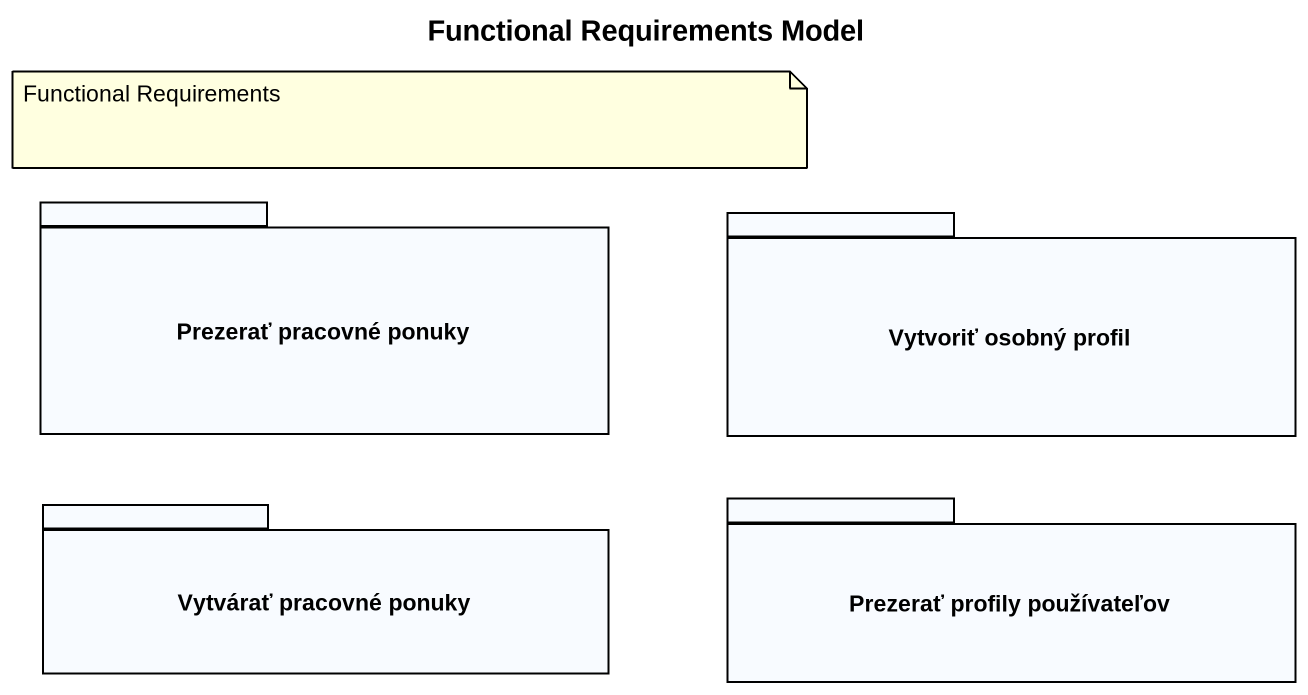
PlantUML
@startuml
title Functional Requirements Model
package "Prezerať pracovné ponuky" as Prezerať_pracovné_ponuky {
}
package "Vytvoriť osobný profil" as Vytvoriť_osobný_profil {
}
package "Vytvárať pracovné ponuky" as Vytvárať_pracovné_ponuky {
}
package "Prezerať profily používateľov" as Prezerať_profily {
}
note as N1
  Functional Requirements
end note
@enduml
